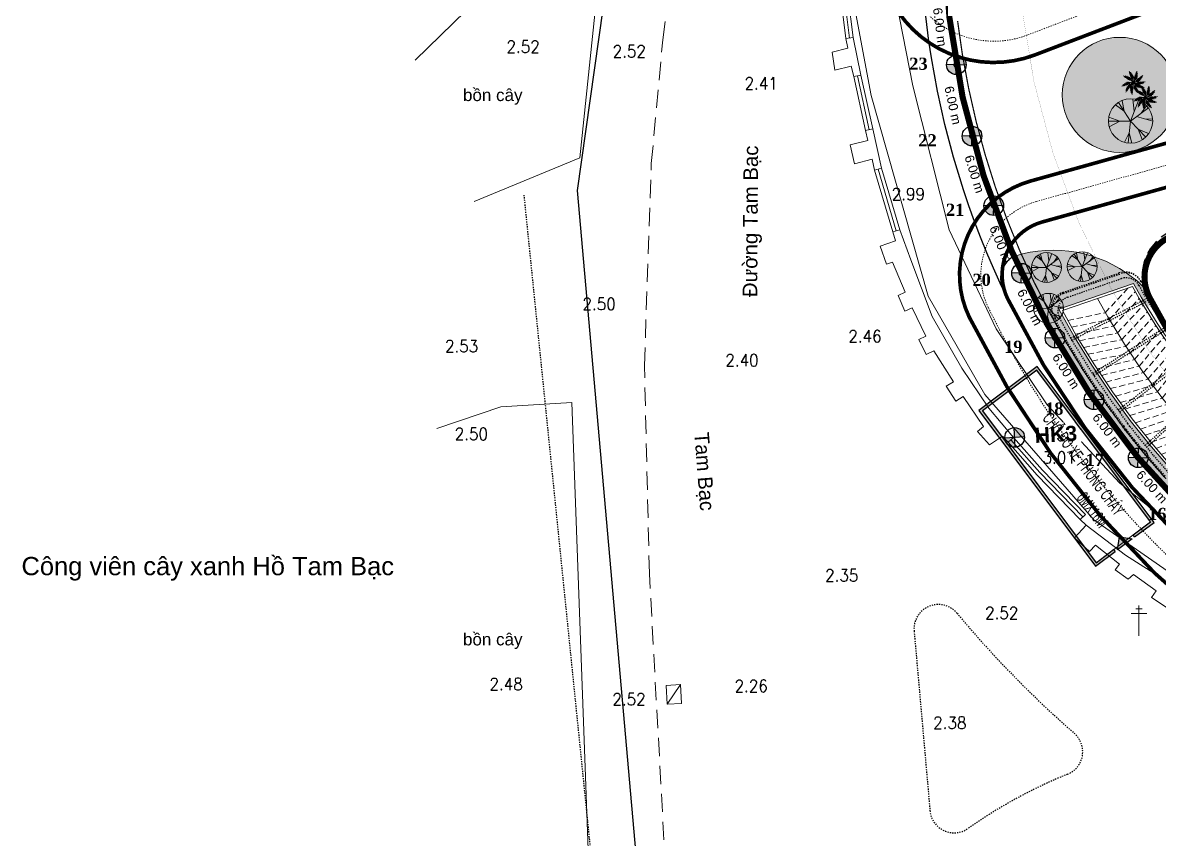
# Model space of a CAD drawing. Header units: millimetres. Extents: x 583747 to 596416, y 2304962 to 2309584.
# Drawn here: x 595506 to 595599.4, y 2307166.5 to 2307233.7 of the extents above; entities that cross this region are included whole.
import ezdxf
from ezdxf.enums import TextEntityAlignment as Align
from ezdxf.xclip import XClip

# ---------------------------------------------------------------- set-up
doc = ezdxf.new("R2010")
doc.units = ezdxf.units.MM
doc.set_wipeout_variables(frame=1)
for name, pattern in [('CONTINOUS', [0]), ('DASH', [0.35, 0.25, -0.1]), ('DASH2-1', [3, 2, -1]), ('DASHDOT', [1, 0.5, -0.25, 0, -0.25]), ('DASHED', [4.5, 3, -1.5]), ('HIDDEN', [0.375, 0.25, -0.125]), ('{Long Duong}', [2.3, 1.5, -0.8]), ('{qui hoach}', [1.3, 0, -1.3])]:
    doc.linetypes.add(name, pattern=pattern)
for name, color, linetype in [('A-ANNO-ROOM GEN', 50, 'Continuous'), ('A-GLAZ', 135, 'Continuous'), ('A-PLOT LINE', 6, 'DASHDOT'), ('AFP-KERB-LINE', 2, 'Continuous'), ('canopy', 2, 'DASH'), ('K2', 2, 'Continuous'), ('KT-Vat lieu', 250, 'Continuous'), ('Xref_NT1+NT2_MBDV Cot vach_220729$0$ccu12-Thay', 7, 'Continuous'), ('Xref_ST_MBDV Cot vach 30.7.2022$0$Xref_ST_MBDV Cot vach 30.7.2022|Xref_ST_MBDV Cot vach 30.7.2022|Xref_ST_MBDV Cot vach 30.7.2022|Xref_ST_MBDV Cot vach 30.7.2022|A-CORE-OTLN', 2, 'Continuous')]:
    doc.layers.add(name, color=color, linetype=linetype)
doc.layers.add('A-TREES', color=7, linetype='Continuous', lineweight=5, true_color=0x4b833f)
for name, color, linetype, lineweight in [('AUDIT_I_220808132811-11', 7, 'Continuous', 9), ('bo dat CXCL', 95, 'Continuous', 18), ('Code Cao do', 7, 'Continuous', 0), ('D-building block', 8, 'Continuous', 13), ('duong chua chay', 1, 'Continuous', 15), ('Duong RG Thua', 7, 'Continuous', 0), ('Ghi chu nha', 7, 'Continuous', 0), ('hatch', 45, 'Continuous', 5), ('KT-Chu viet', 255, 'Continuous', 20), ('KT-DV2', 7, 'Continuous', 15), ('KT-NEN', 250, 'Continuous', 0), ('KT-Net khuat', 8, 'HIDDEN', 18), ('KT-Net thay', 7, 'Continuous', 20), ('KT-TMB', 7, 'Continuous', 0), ('KT_lo dat', 1, 'Continuous', 40), ('KT_Ms', 100, 'Continuous', 5), ('Level 15', 7, 'Continuous', 0), ('Long Duong_ Phan Cach chat lieu rair mat', 7, 'Continuous', 0), ('moc', 7, 'Continuous', 0), ('Nghia dia_ Ghi chu §T XH', 7, 'Continuous', 0), ('Xref_ST_MBDV Cot vach 30.7.2022|Xref_ST_MBDV Cot vach 30.7.2022|Xref_ST_MBDV Cot vach 30.7.2022|Xref_ST_MBDV Cot vach 30.7.2022|00_duong_QH', 7, 'Continuous', 9), ('đường pccc', 6, 'Continuous', 13)]:
    doc.layers.add(name, color=color, linetype=linetype, lineweight=lineweight)
doc.styles.add('Gothic', font='GOTHIC.TTF')
doc.styles.add('Style-.VnArial', font='')
doc.styles.add('Style-STANDARD', font='STANDARD.shx')
doc.styles.add('style6', font='')
doc.styles.add('VnAvantH', font='')
doc.styles.get('Style-.VnArial').set_extended_font_data('.VnArial')
doc.styles.get('style6').set_extended_font_data('.VnAvantH', bold=True)
doc.styles.get('VnAvantH').set_extended_font_data('.VnAvantH')

# ---------------------------------------------------------------- blocks, each defined once
blk = doc.blocks.new('COT_DI_1')
at = {"layer": 'Nghia dia_ Ghi chu §T XH', "color": 7, "linetype": 'Continuous', "lineweight": 0}
for p, q in [((-5.2, 44.5), (5.2, 44.5)), ((0, 49.7), (0, 0)), ((-13.1, 36.7), (13.1, 36.7))]:
    blk.add_line(p, q, dxfattribs=at)
blk = doc.blocks.new('hk')
at = {"layer": 'K2'}
h = blk.add_hatch(color=256, dxfattribs=at)
h.dxf.hatch_style = 1
h.paths.add_polyline_path([(-79.57, 95.74), (-79.57, 94.3), (-78.13, 94.3, 0.006031), (-78.13, 94.33, 0.407166)])
h.paths.add_polyline_path([(-79.57, 94.3), (-81.01, 94.3, 0.006031), (-81.01, 94.26, 0.407166), (-79.57, 92.86)])
for p, q in [((-79.57, 92.86), (-79.57, 95.74)), ((-78.13, 94.3), (-81.01, 94.3))]:
    blk.add_line(p, q, dxfattribs=at)
blk.add_circle((-79.57, 94.3), 1.44, dxfattribs=at)
blk = doc.blocks.new('wwww1')
at = {"layer": 'Duong RG Thua', "color": 7, "lineweight": 0}
for p, q in [((595549.872, 2307242.245), (595538.067, 2307230.655)), ((595551.604, 2307222.623), (595553.515, 2307240.992)), ((595578.961, 2307228.548), (595577.607, 2307235.538)), ((595581.969, 2307216.697), (595578.961, 2307228.548)), ((595542.909, 2307219.024), (595551.604, 2307222.623)), ((595581.969, 2307216.697), (595585.821, 2307208.554)), ((595585.821, 2307208.554), (595590.013, 2307202.311)), ((595545.1, 2307202.153), (595539.834, 2307200.378)), ((595550.95, 2307202.504), (595545.1, 2307202.153)), ((595552.322, 2307164.974), (595550.95, 2307202.504)), ((595590.013, 2307202.311), (595595.973, 2307195.893)), ((595595.973, 2307195.893), (595600.486, 2307192.217)), ((595558.691, 2307179.237), (595559.876, 2307179.305)), ((595559.876, 2307179.305), (595558.78, 2307177.69)), ((595559.876, 2307179.305), (595559.965, 2307177.758)), ((595558.691, 2307179.237), (595558.78, 2307177.69)), ((595558.78, 2307177.69), (595559.965, 2307177.758))]:
    blk.add_line(p, q, dxfattribs=at)
at = {"layer": 'Duong RG Thua', "color": 7, "linetype": 'Continuous', "lineweight": 0}
for p, q in [((595572.816, 2307237.679), (595573.473, 2307232.428)), ((595573.113, 2307237.716), (595573.771, 2307232.465)), ((595573.411, 2307237.754), (595574.069, 2307232.503)), ((595573.642, 2307231.65), (595572.354, 2307231.296)), ((595573.473, 2307232.428), (595574.069, 2307232.503)), ((595573.473, 2307232.428), (595573.642, 2307231.65)), ((595574.71, 2307229.429), (595574.069, 2307232.503)), ((595572.354, 2307231.296), (595572.572, 2307229.835)), ((595572.572, 2307229.835), (595573.915, 2307230.151)), ((595573.915, 2307230.151), (595574.124, 2307229.301)), ((595574.124, 2307229.301), (595574.71, 2307229.429)), ((595574.124, 2307229.301), (595575.09, 2307224.872)), ((595574.417, 2307229.365), (595575.383, 2307224.936)), ((595574.71, 2307229.429), (595575.676, 2307225)), ((595575.676, 2307225), (595575.09, 2307224.872)), ((595575.09, 2307224.872), (595575.274, 2307224.051)), ((595576.399, 2307221.767), (595575.676, 2307225)), ((595573.826, 2307223.682), (595575.274, 2307224.051)), ((595574.171, 2307222.123), (595573.826, 2307223.682)), ((595574.171, 2307222.123), (595575.618, 2307222.516)), ((595575.618, 2307222.516), (595575.823, 2307221.596)), ((595575.823, 2307221.596), (595576.399, 2307221.767)), ((595575.823, 2307221.596), (595577.327, 2307216.528)), ((595576.111, 2307221.682), (595577.614, 2307216.613)), ((595576.399, 2307221.767), (595577.902, 2307216.698)), ((595577.902, 2307216.698), (595577.327, 2307216.528)), ((595576.298, 2307215.358), (595577.542, 2307215.8)), ((595577.542, 2307215.8), (595577.327, 2307216.528)), ((595576.298, 2307215.358), (595576.821, 2307213.881)), ((595576.821, 2307213.881), (595577.305, 2307214.032)), ((595577.305, 2307214.032), (595578.344, 2307211.588)), ((595578.344, 2307211.588), (595577.774, 2307211.311)), ((595577.774, 2307211.311), (595578.329, 2307210.009)), ((595578.329, 2307210.009), (595578.92, 2307210.286)), ((595580.039, 2307207.948), (595578.92, 2307210.286)), ((595579.468, 2307207.686), (595580.039, 2307207.948)), ((595579.468, 2307207.686), (595580.073, 2307206.443)), ((595580.073, 2307206.443), (595580.694, 2307206.747)), ((595582.309, 2307204.207), (595580.694, 2307206.747)), ((595581.72, 2307203.859), (595582.309, 2307204.207)), ((595581.72, 2307203.859), (595582.509, 2307202.602)), ((595582.509, 2307202.602), (595583.126, 2307203.001)), ((595584.792, 2307200.53), (595583.126, 2307203.001)), ((595584.283, 2307200.127), (595584.792, 2307200.53)), ((595584.283, 2307200.127), (595585.289, 2307199.021)), ((595585.289, 2307199.021), (595586.342, 2307199.725)), ((595586.342, 2307199.725), (595586.811, 2307199.231)), ((595593.234, 2307192.424), (595596.46, 2307189.962)), ((595596.46, 2307189.962), (595599.692, 2307187.903)), ((595598.981, 2307187.006), (595597.103, 2307188.376)), ((595598.597, 2307186.46), (595598.981, 2307187.006)), ((595598.597, 2307186.46), (595599.808, 2307185.674))]:
    blk.add_line(p, q, dxfattribs=at)
at = {"layer": 'Duong RG Thua', "color": 1, "linetype": 'Continuous', "lineweight": 0, "flags": 128}
for points in [[(595584.897, 2307203.155), (595580.224, 2307211.256), (595575.552, 2307227.743), (595574.113, 2307235.328)], [(595633.994, 2307178.678), (595620.846, 2307179.538), (595613.144, 2307181.725), (595603.74, 2307185.971), (595593.856, 2307192.856), (595584.897, 2307203.155)]]:
    blk.add_lwpolyline(points, dxfattribs=at)
at = {"layer": 'Duong RG Thua', "color": 7, "linetype": 'Continuous', "lineweight": 0, "flags": 128}
for points in [[(595586.811, 2307199.231), (595587.26, 2307199.629), (595585.21, 2307202.049), (595582.993, 2307205.338), (595580.57, 2307209.565), (595578.814, 2307214.232), (595577.902, 2307216.698)], [(595586.811, 2307199.231), (595589.199, 2307196.541), (595592.741, 2307192.89)], [(595587.036, 2307199.43), (595589.419, 2307196.745), (595592.956, 2307193.098)], [(595587.26, 2307199.629), (595589.638, 2307196.949), (595593.172, 2307193.307)], [(595593.172, 2307193.307), (595592.741, 2307192.89), (595593.234, 2307192.424), (595592.275, 2307191.372), (595593.49, 2307190.256), (595593.999, 2307190.762)], [(595595.599, 2307188.748), (595595.977, 2307189.199), (595593.999, 2307190.762)], [(595595.599, 2307188.748), (595596.67, 2307187.965), (595597.103, 2307188.376)]]:
    blk.add_lwpolyline(points, dxfattribs=at)
at = {"layer": 'Long Duong_ Phan Cach chat lieu rair mat', "color": 4, "linetype": '{Long Duong}', "lineweight": 0}
for p, q in [((595558.419, 2307232.334), (595560.096, 2307244.504)), ((595557.476, 2307222.142), (595558.419, 2307232.334)), ((595556.908, 2307205.522), (595557.476, 2307222.142)), ((595557.313, 2307188.432), (595556.908, 2307205.522)), ((595560.904, 2307122.908), (595557.313, 2307188.432))]:
    blk.add_line(p, q, dxfattribs=at)
at = {"layer": 'hatch', "xscale": 0.56, "yscale": 0.56, "zscale": 0.56, "rotation": 3.617913900724599}
blk.add_blockref('hk', (595635.147, 2307149.739), dxfattribs=at)
at = {"layer": 'Nghia dia_ Ghi chu §T XH', "color": 7, "linetype": 'Continuous', "lineweight": 0, "xscale": 0.05, "yscale": 0.05, "zscale": 0.05, "rotation": 359.9972999999998}
blk.add_blockref('COT_DI_1', (595597.567, 2307183.318), dxfattribs=at)
at = {"layer": 'Code Cao do', "color": 212, "linetype": 'Continuous', "lineweight": 0, "style": 'Style-STANDARD'}
for s, p in [('2.52', (595545.569, 2307231.755)), ('2.52', (595554.298, 2307231.383)), ('2.41', (595565.142, 2307228.741)), ('2.99', (595577.242, 2307219.634)), ('2.50', (595551.818, 2307210.61)), ('3.01', (595589.642, 2307197.98)), ('2.35', (595571.764, 2307188.291)), ('2.48', (595544.173, 2307179.351))]:
    blk.add_text(s, height=1, rotation=359.9973, dxfattribs=at).set_placement(p, align=Align.MIDDLE_LEFT)
at = {"layer": 'Code Cao do', "color": 6, "linetype": 'Continuous', "lineweight": 0, "style": 'Style-STANDARD'}
for s, p in [('2.46', (595573.671, 2307207.956)), ('2.53', (595540.511, 2307207.139)), ('2.40', (595563.56, 2307205.98)), ('2.50', (595541.313, 2307199.921)), ('2.52', (595584.915, 2307185.196)), ('2.26', (595564.321, 2307179.201)), ('2.52', (595554.275, 2307178.107)), ('2.38', (595580.648, 2307176.168))]:
    blk.add_text(s, height=1, rotation=359.9973, dxfattribs=at).set_placement(p, align=Align.MIDDLE_LEFT)
at = {"layer": 'Ghi chu nha', "color": 7, "linetype": 'Continuous', "lineweight": 0, "style": 'Style-.VnArial'}
for s, height, rotation, p in [('bån c©y', 1, 359.9973, (595544.439, 2307227.788)), ('§\xadêng Tam B¹c', 1.2, 89.64326, (595565.617, 2307217.398)), ('C«ng viªn c©y xanh Hå Tam B¹c', 1.5, 359.9973, (595521.006, 2307189.055)), ('bån c©y', 1, 359.9973, (595544.439, 2307183.034))]:
    blk.add_text(s, height=height, rotation=rotation, dxfattribs=at).set_placement(p, align=Align.MIDDLE_CENTER)
at = {"layer": 'K2', "color": 2, "insert": (595590.733, 2307199.885), "char_height": 1.25, "attachment_point": 5, "rotation": 3.09787, "style": 'style6', "bg_fill": 3, "box_fill_scale": 1.25, "bg_fill_color": 256, "bg_fill_true_color": 13158600, "bg_fill_transparency": 0}
blk.add_mtext('\\A1;{\\fArial|b1|i0|c0|p34;HK3}', dxfattribs=at)
blk = doc.blocks.new('Moc')
at = {"layer": 'moc', "linetype": '{qui hoach}', "lineweight": 0, "ltscale": 0.5}
h = blk.add_hatch(color=7, dxfattribs=at)
edge = h.paths.add_edge_path()
edge.add_arc((0, 0), 0.25, 0, 360)
blk = doc.blocks.new('NEN')
at = {"layer": 'Level 15', "color": 240, "linetype": 'DASH', "lineweight": 13, "ltscale": 5, "true_color": 0xed1f24, "const_width": 0.5, "flags": 128}
blk.add_lwpolyline([(595682.634, 2307317.629), (595677.108, 2307338.736), (595668.702, 2307341.648), (595657.199, 2307332.945), (595633.733, 2307315.075), (595610.101, 2307298.024, 0.685011), (595643.311, 2307173.379), (595664.098, 2307171.161), (595705.748, 2307172.441), (595712.065, 2307180.508), (595682.634, 2307317.629)], format="xyb", close=True, dxfattribs=at)
at = {"layer": 'Level 15', "color": 152, "linetype": 'DASH', "lineweight": 13, "ltscale": 5, "true_color": 0x2776bb, "const_width": 0.01, "flags": 128}
blk.add_lwpolyline([(595676.796, 2307316.238), (595672.115, 2307334.115), (595669.766, 2307334.929), (595660.826, 2307328.166), (595637.307, 2307310.255), (595613.624, 2307293.167, 0.684877), (595643.957, 2307179.345), (595664.326, 2307177.171), (595702.756, 2307178.352), (595705.609, 2307181.996)], format="xyb", close=True, dxfattribs=at)
at = {"layer": 'hatch', "xscale": 0.56, "yscale": 0.56, "zscale": 0.56, "rotation": 358.6179139007246}
for p in [(595625.989, 2307176.357), (595627.277, 2307170.497), (595629.069, 2307164.771), (595631.35, 2307159.221), (595634.104, 2307153.89), (595637.309, 2307148.818), (595640.942, 2307144.043)]:
    blk.add_blockref('hk', p, dxfattribs=at)
at = {"layer": 'moc', "color": 7, "linetype": '{qui hoach}', "lineweight": 0, "ltscale": 0.5}
for p in [(595582.717, 2307230.223), (595584.005, 2307224.363), (595585.797, 2307218.636), (595588.078, 2307213.087), (595590.832, 2307207.756), (595594.037, 2307202.684), (595597.67, 2307197.909)]:
    blk.add_blockref('Moc', p, dxfattribs=at)
at = {"layer": 'moc', "color": 7, "linetype": 'Continuous', "lineweight": 0, "style": 'Style-.VnArial'}
for rotation, p in [(277.4311, (595581.37, 2307233.327)), (282.40285, (595582.44, 2307226.896)), (287.3746, (595584.213, 2307221.245)), (292.34634, (595586.369, 2307215.48)), (297.31809, (595588.76, 2307210.298)), (302.28983, (595591.74, 2307205.044)), (307.26158, (595595.123, 2307200.171)), (312.10555, (595598.801, 2307195.535))]:
    blk.add_text('6.00 m', height=0.75, rotation=rotation, dxfattribs=at).set_placement(p, align=Align.MIDDLE_CENTER)
at = {"layer": 'moc', "color": 7, "linetype": 'Continuous', "lineweight": 0, "char_height": 1, "attachment_point": 4, "line_spacing_factor": 0.6, "style": 'Style-.VnArial'}
for s, insert in [('\\f.VnTimeH|b1|i0|c00|p39;23', (595578.85, 2307230.306)), ('\\f.VnTimeH|b1|i0|c00|p39;22', (595579.593, 2307224.017)), ('\\f.VnTimeH|b1|i0|c00|p39;21', (595581.863, 2307218.305)), ('\\f.VnTimeH|b1|i0|c00|p39;20', (595584.04, 2307212.538)), ('\\f.VnTimeH|b1|i0|c00|p39;19', (595586.644, 2307207.033)), ('\\f.VnTimeH|b1|i0|c00|p39;18', (595590.013, 2307201.949)), ('\\f.VnTimeH|b1|i0|c00|p39;17', (595593.347, 2307197.742)), ('\\f.VnTimeH|b1|i0|c00|p39;16', (595598.481, 2307193.291))]:
    blk.add_mtext(s, dxfattribs=dict(at, insert=insert))
blk = doc.blocks.new('PLOT')
at = {"layer": 'A-PLOT LINE', "color": 251}
blk.add_line((3487276, 1132394), (3493553, 1118963), dxfattribs=at)
blk.add_lwpolyline([(3489675, 1062488), (3444902, 1155094)], dxfattribs=at)
blk.add_lwpolyline([(3489675, 1062488), (3444902, 1155094)], dxfattribs=at)
blk.add_lwpolyline([(3489675, 1062488), (3444902, 1155094)], dxfattribs=at)
for centre, radius, start, end in [((3489087, 1133240), 2000, 59.85954, 205.05142), ((3534529, 1211505), 88500, 239.85954, 248.80795), ((3501814, 1127125), 2000, 312.12441, 68.80795), ((3530824, 1095047), 41250, 132.12441, 145.07075), ((3495365, 1119810), 2000, 205.05142, 325.07075)]:
    blk.add_arc(centre, radius, start, end, dxfattribs=at)
blk = doc.blocks.new('Tree')
for p, q in [((487974, 311902), (487960, 312449)), ((487050, 312107), (487470, 311867)), ((487819, 311432), (487178, 312231)), ((487324, 312329), (487470, 311867)), ((487813, 311436), (488148, 312404)), ((487974, 311902), (488380, 312288)), ((487813, 311436), (486790, 311387)), ((486823, 311654), (487333, 311413)), ((486977, 310843), (487813, 311436)), ((487813, 311436), (487804, 311436)), ((487813, 311436), (487813, 311444)), ((487813, 311436), (487813, 311427)), ((487813, 311436), (487821, 311436)), ((487813, 311436), (488815, 311227)), ((487813, 311436), (488295, 310532)), ((488836, 311401), (488359, 311322)), ((487313, 311081), (486910, 310952)), ((487536, 311239), (487499, 310462)), ((488054, 310984), (488456, 310663)), ((488054, 310984), (488100, 310472)), ((488763, 311057), (488359, 311322)), ((487524, 310836), (487406, 310519))]:
    blk.add_line(p, q)
blk.add_circle((487813, 311436), 1024)
blk = doc.blocks.new('p014')
for centre, radius, start, end in [((4.41, 1.75), 4.75, 161.8706, 201.5936), ((-0.39, 4.73), 4.75, 234.9681, 274.6912), ((-3.09, 3.6), 4.75, 270.9681, 310.6912), ((-2.74, 0.73), 0.245, 246.8767, 306.1371), ((-3.18, 0.35), 0.566, 21.5297, 51.4491), ((-2.53, 0.91), 0.585, 255.9765, 294.6321), ((-3.25, -0.22), 1.15, 30.5366, 58.1102), ((-4.27, -1.63), 2.98, 39.1502, 51.9294), ((-3.3, 5.67), 5.6, 279.2858, 284.2361), ((-2.85, 5.54), 5.6, 277.6648, 284.3082), ((-4.28, -2.26), 3.65, 40.6505, 52.2085), ((2.54, 4.01), 4.75, 197.8706, 237.5936), ((-1.75, 2.24), 0.245, 209.7791, 269.0395), ((-1.47, 2.25), 0.585, 218.879, 257.5346), ((-4.56, 1.33), 4.75, 304.0339, 343.7569), ((-2.43, 5.45), 5.6, 276.0458, 284.4052), ((0.79, 6.51), 5.6, 242.1883, 247.1386), ((-2.32, 2.2), 0.566, 344.4321, 14.3515), ((-4.39, -3.6), 4.92, 47.7731, 57.7282), ((1.06, 6.14), 5.6, 240.5673, 247.2107), ((-2.72, 1.79), 1.15, 353.4391, 21.0127), ((1.35, 5.81), 5.6, 238.9483, 247.3077), ((-4.39, 1.27), 2.98, 2.0526, 14.8318), ((-3.68, -3.46), 4.51, 50.1322, 60.5244), ((1.56, 5.61), 5.6, 237.6825, 247.4019), ((1.73, 5.47), 5.6, 236.5186, 247.4981), ((-4.77, 0.78), 3.65, 3.5529, 15.111), ((-5.67, -0.23), 4.92, 10.6755, 20.6307), ((-5.03, -0.54), 4.51, 13.0347, 23.4268), ((4.51, 3.91), 5.6, 202.9483, 211.3077), ((4.56, 3.62), 5.6, 201.6825, 211.4019), ((4.47, 4.34), 5.6, 204.5673, 211.2107), ((4.61, 3.41), 5.6, 200.5186, 211.4981), ((4.46, 4.8), 5.6, 206.1883, 211.1386), ((-4.65, -0.93), 4.75, 331.6319, 11.355), ((0.14, 2.69), 0.585, 182.879, 221.5346), ((-0.1, 2.84), 0.245, 173.7791, 233.0395), ((-2.8, 3.61), 2.98, 326.0526, 338.8318), ((-3.4, 3.43), 3.65, 327.5529, 339.111), ((-1.15, 3.04), 1.15, 317.4391, 345.0127), ((-4.72, 3.15), 4.92, 334.6755, 344.6307), ((-0.59, 3.15), 0.566, 308.4321, 338.3515), ((-4.38, 2.52), 4.51, 337.0347, 347.4268), ((4.11, -2.38), 4.75, 110.1725, 149.8955), ((2.04, -4.29), 4.75, 75.6722, 115.3952), ((-0.55, -4.71), 4.75, 43.6319, 83.355), ((5.54, -1.51), 5.6, 148.8205, 159.8), ((5.67, -1.34), 5.6, 149.9844, 159.7037), ((-0.74, 5), 4.51, 285.3366, 295.7287), ((3.71, -4.38), 5.6, 114.3202, 125.2997), ((5.86, -1.12), 5.6, 151.2501, 159.6096), ((-0.46, 5.66), 4.92, 282.9774, 292.9325), ((3.92, -4.31), 5.6, 115.4841, 125.2035), ((2.22, 4.54), 4.51, 250.8363, 261.2284), ((6.17, -0.82), 5.6, 152.8691, 159.5126), ((0.59, 4.8), 3.65, 275.8548, 287.4128), ((4.2, -4.24), 5.6, 116.7498, 125.1093), ((2.83, 4.92), 4.92, 248.4771, 258.4323), ((6.54, -0.53), 5.6, 154.4902, 159.4404), ((1.09, 4.44), 2.98, 274.3545, 287.1337), ((4.63, -4.17), 5.6, 118.3688, 125.0123), ((3.2, 3.62), 3.65, 241.3545, 252.9126), ((1.68, 2.79), 1.15, 265.741, 293.3146), ((2.19, 1.56), 0.585, 131.1808, 169.8364), ((5.09, -4.13), 5.6, 119.9899, 124.9402), ((3.41, 3.04), 2.98, 239.8542, 252.6334), ((2.16, 1.84), 0.245, 122.081, 181.3414), ((2.1, 2.41), 0.566, 256.734, 286.6534), ((2.96, 1.35), 1.15, 231.2407, 258.8143), ((2.69, 0.04), 0.585, 96.6805, 135.3361), ((2.83, 0.29), 0.245, 87.5807, 146.8411), ((3.1, 0.79), 0.566, 222.2337, 252.1531), ((-2.78, -1.58), 0.566, 57.5297, 87.4491), ((-2.65, -1.02), 0.245, 282.8767, 342.1371), ((-2.5, -2.08), 1.15, 66.5366, 94.1102), ((-2.49, -3.83), 2.98, 75.1502, 87.9294), ((-2.58, -0.75), 0.585, 291.9765, 330.6321), ((-2.13, -4.34), 3.65, 76.6505, 88.2085), ((-6, 2.65), 5.6, 315.2858, 320.2361), ((-1.43, -5.49), 4.92, 83.7731, 93.7282), ((-1.47, -2.84), 0.566, 90.5954, 120.5148), ((-5.56, 2.8), 5.6, 313.6648, 320.3082), ((-2.14, 5.42), 5.6, 274.7801, 284.4994), ((-0.96, -3.11), 1.15, 99.6024, 127.176), ((-1.92, 5.41), 5.6, 273.6161, 284.5957), ((0, -4.57), 2.98, 108.2159, 120.9952), ((-1.66, -2.3), 0.245, 315.9424, 15.2029), ((-0.95, -4.97), 4.51, 86.1322, 96.5244), ((-5.17, 2.98), 5.6, 312.0458, 320.4052), ((0.58, -4.8), 3.65, 109.7162, 121.2743), ((-1.76, -2.04), 0.585, 325.0423, 3.6979), ((-4.92, 3.13), 5.6, 310.7801, 320.4994), ((-4.73, 3.24), 5.6, 309.6161, 320.5957), ((1.8, -5.39), 4.92, 116.8388, 126.794), ((-6.47, -1.06), 5.6, 348.3516, 353.3019), ((1.92, -4.68), 4.51, 119.198, 129.5901), ((-6.19, -0.69), 5.6, 346.7306, 353.374), ((-5.96, -0.32), 5.6, 345.1116, 353.471), ((0.02, -3.2), 0.566, 118.1934, 148.1128), ((-5.83, -0.06), 5.6, 343.8458, 353.5652), ((0.59, -3.2), 1.15, 127.2004, 154.774), ((2.12, -4.05), 2.98, 135.814, 148.5932), ((-5.73, 0.14), 5.6, 342.6819, 353.6614), ((2.74, -3.98), 3.65, 137.3143, 148.8723), ((4.09, -3.94), 4.92, 144.4368, 154.392), ((3.87, -3.26), 4.51, 146.796, 157.1882), ((-0.41, -2.81), 0.245, 343.5404, 42.8009), ((-0.61, -2.62), 0.585, 352.6403, 31.2959), ((-5.25, -3.93), 5.6, 15.9496, 20.8999), ((-3.22, -3.49), 4.75, 7.6319, 47.355), ((-5.17, -3.48), 5.6, 14.3286, 20.972), ((-5.15, -2.54), 5.6, 10.2799, 21.2595), ((-5.13, -2.75), 5.6, 11.4439, 21.1632), ((-5.13, -3.05), 5.6, 12.7096, 21.069), ((-2.67, -5.08), 5.6, 46.2799, 57.2595), ((0.82, -5.68), 5.6, 82.2799, 93.2595), ((-2.54, -5.25), 5.6, 47.4439, 57.1632), ((5.04, -0.36), 4.51, 182.796, 193.1882), ((-2.36, -5.48), 5.6, 48.7096, 57.069), ((5.62, -0.78), 4.92, 180.4368, 190.392), ((1.03, -5.73), 5.6, 83.4439, 93.1632), ((4.29, 2.67), 4.51, 218.796, 229.1882), ((4.56, -1.61), 3.65, 173.3143, 184.8723), ((-2.14, -5.85), 5.6, 50.3286, 56.972), ((1.31, -5.82), 5.6, 84.7096, 93.069), ((5.01, 2.67), 4.92, 216.4368, 226.392), ((4.09, -2.03), 2.98, 171.814, 184.5932), ((-1.93, -6.27), 5.6, 51.9496, 56.8999), ((2.36, -2.24), 1.15, 163.2004, 190.774), ((1.04, -2.48), 0.585, 28.6403, 67.2959), ((1.9, -2.58), 0.566, 154.1934, 184.1128), ((1.32, -2.51), 0.245, 19.5404, 78.8009), ((1.71, -5.99), 5.6, 86.3286, 92.972), ((4.64, 1.37), 3.65, 209.3143, 220.8723), ((2.12, -6.2), 5.6, 87.9496, 92.8999), ((4.51, 0.76), 2.98, 207.814, 220.5932), ((3.22, -0.43), 1.15, 199.2004, 226.774), ((2.3, -1.39), 0.585, 64.6403, 103.2959), ((2.55, -1.25), 0.245, 55.5404, 114.8009), ((3.05, -0.97), 0.566, 190.1934, 220.1128)]:
    blk.add_arc(centre, radius, start, end)
blk = doc.blocks.new('DV')
at = {"layer": 'bo dat CXCL'}
h = blk.add_hatch(dxfattribs=at)
h.set_pattern_fill('GRASS', color=256, scale=20, angle=6e-14)
edge = h.paths.add_edge_path()
edge.add_arc((534052, 95062), 4727, 0, 360)
edge = h.paths.add_edge_path()
edge.add_arc((541091, 100258), 3195, 0, 360)
edge = h.paths.add_edge_path()
edge.add_arc((567627, 62613), 3195, 0, 360)
edge = h.paths.add_edge_path()
edge.add_arc((576134, 60043), 4727, 0, 360)
h = blk.add_hatch(dxfattribs=at)
h.set_pattern_fill('GRASS', color=256, scale=20, angle=6e-14)
edge = h.paths.add_edge_path()
edge.add_arc((533002, 76879), 3810, 23.38855, 35.7924)
edge.add_arc((532578, 76439), 4413, 37.20968, 54.96605)
edge.add_arc((528586, 71682), 10613, 52.06176, 107.34324)
edge.add_arc((588840, 109428), 69169, 203.53127, 237.6871)
edge.add_line((551866, 50970), (553351, 51637))
edge.add_arc((565045, 76618), 27583, 222.78519, 244.91435, ccw=False)
edge.add_arc((588698, 109384), 67670, 208.17086, 229.55831, ccw=False)
edge.add_line((529044, 77437), (535189, 79558))
edge.add_line((535189, 79558), (536396, 77486))
edge.add_line((536396, 77486), (536499, 78391))
at = {"layer": 'A-GLAZ'}
blk.add_arc((539735, 80091, 0), 3655, 108.49819, 207.70329, dxfattribs=at)
at = {"layer": 'AFP-KERB-LINE'}
for p, q in [((491543, 102123), (489447, 87188)), ((530842, 71736), (530842, 71737)), ((531005, 71485), (531006, 71485))]:
    blk.add_line(p, q, dxfattribs=at)
at = {"layer": 'AFP-KERB-LINE', "elevation": 0}
for points in [[(602212, 36466), (602074, 36462), (581149, 38676, -0.702152), (549561, 168774)], [(551866, 50970, -0.150146), (525423, 81812, -0.150146)]]:
    blk.add_lwpolyline(points, format="xyb", dxfattribs=at)
blk.add_lwpolyline([(489447, 87188), (500276, -35324)], dxfattribs=at)
at = {"layer": 'AFP-KERB-LINE'}
for centre, radius, start, end in [((526248, 79990), 2000, 114.35278, 205.1885), ((588838, 109427), 71168, 205.1885, 233.87089), ((588142, 108288, 0), 61863, 213.789, 213.78938), ((588328, 108057, 0), 61863, 213.789, 213.78938)]:
    blk.add_arc(centre, radius, start, end, dxfattribs=at)
at = {"layer": 'D-building block', "linetype": 'CONTINOUS', "ltscale": 10000, "elevation": 0}
blk.add_lwpolyline([(536499, 78391, 0.144969), (535111, 80052, 0.246001), (525423, 81812)], format="xyb", dxfattribs=at)
at = {"layer": 'D-building block', "linetype": 'CONTINOUS', "ltscale": 10000}
blk.add_circle((534052, 95062, 0), 4727, dxfattribs=at)
at = {"layer": 'KT-Net thay', "elevation": 0}
for points in [[(538384, 64114), (536475, 66339), (534918, 68295), (533285, 70529), (531744, 72828), (530299, 75188), (529044, 77437), (535189, 79558), (535824, 78420), (537133, 76283), (538529, 74201)], [(538365, 74086), (536965, 76175), (535652, 78319), (535096, 79315), (529335, 77326), (530471, 75289), (531913, 72936), (533449, 70644), (535077, 68417), (536629, 66466), (538532, 64247)]]:
    blk.add_lwpolyline(points, dxfattribs=at)
ref = blk.add_blockref('PLOT', (-3147123, 179596, 0), dxfattribs=dict(rotation=340.0000000045929))
XClip(ref).set_block_clipping_path([(3437700.5976729654, 868981.9081885163), (3912891.8375199828, 1041937.3750337446), (3715693.8178756535, 1583734.481302836), (3240502.5780286361, 1410779.0144576086)])
at = {"layer": 'A-TREES'}
for name, p, xscale, yscale, zscale, rotation in [('p014', (535159, 96069, 0), -304.9199999999864, 304.9199999999864, 304.9199999999859, 58.08847051086504), ('p014', (536164, 94841, 0), -304.9199999999864, 304.9199999999864, 304.9199999999859, 58.08847051086504), ('Tree', (1332086, 742277, 0), -1.776509766946553, 1.776509766946553, 1.776509766946549, 71.72236063323176), ('Tree', (1066483, 519506, 0), -1.2, 1.2, 1.199999999999996, 71.72236063323176), ('Tree', (1069422, 519570, 0), -1.2, 1.2, 1.199999999999996, 71.72236063323176), ('Tree', (1066656, 516147, 0), -1.2, 1.2, 1.199999999999996, 71.72236063323176)]:
    blk.add_blockref(name, p, dxfattribs=dict(at, xscale=xscale, yscale=yscale, zscale=zscale, rotation=rotation))
at = {"layer": 'A-ANNO-ROOM GEN', "insert": (500269, 67367), "char_height": 1200, "width": 202631.34, "attachment_point": 1, "rotation": 274.39546, "style": 'Gothic'}
blk.add_mtext('Tam B{\\fArial|b0|i0|c0|p34;ạ}c', dxfattribs=at)
blk = doc.blocks.new('WWWWW11')
blk.add_wipeout([(596155.83, 2307274.886), (596155.67, 2307275.964), (596156.054, 2307277.593), (596157.069, 2307278.841), (596158.126, 2307279.416), (596188.238, 2307289.805), (596189.856, 2307290.291), (596191.854, 2307290.739), (596193.801, 2307291.023), (596196, 2307291.169), (596198.468, 2307291.114), (596199.39, 2307291.05), (596214.689, 2307286.621), (596215.595, 2307286.226), (596216.421, 2307285.843), (596216.896, 2307284.929), (596217.235, 2307284.209), (596222.706, 2307268.397), (596223.689, 2307266.959), (596225.198, 2307266.002), (596226.57, 2307265.726), (596256.217, 2307265.726), (596257.321, 2307265.403), (596258.527, 2307264.463), (596259.056, 2307263.604), (596262.365, 2307248.113), (596262.425, 2307246.666), (596262.174, 2307245.579), (596261.518, 2307244.283), (596260.268, 2307243.045), (596258.355, 2307242.226), (596257.42, 2307242.126), (596212.282, 2307242.126), (596210.803, 2307242.347), (596209.267, 2307243.115), (596207.972, 2307244.499), (596207.417, 2307245.695), (596202.912, 2307258.715), (596200.606, 2307261.545), (596198.076, 2307263.45), (596195.344, 2307264.692), (596191.643, 2307265.391), (596188.278, 2307265.166), (596187.402, 2307264.972), (596169.824, 2307258.907), (596167.757, 2307258.808), (596166.09, 2307259.328), (596164.523, 2307260.261), (596164.108, 2307260.784), (596156.006, 2307274.434)]).translate(0, 0, -0.042)
blk.add_lwpolyline([(596223.378, 2307263.826), (596223.388, 2307265.499, 0.085159), (596223.098, 2307267.264), (596221.363, 2307272.278), (596217.235, 2307284.209, 0.260467), (596214.444, 2307286.683), (596199.385, 2307291.034, 0.571317), (596195.22, 2307284.994), (596196.48, 2307281.342), (596194.082, 2307280.514), (596191.439, 2307288.033, 0.338337), (596187.565, 2307289.57), (596158.129, 2307279.414, 0.459457), (596156.089, 2307274.265), (596164.858, 2307259.939, 0.279689), (596169.824, 2307258.907)], format="xyb")
at = {"layer": 'A-GLAZ', "const_width": 0.5, "elevation": -0.044}
blk.add_lwpolyline([(596187.565, 2307289.57, -0.114033), (596199.385, 2307291.034), (596214.444, 2307286.683, -0.260467), (596217.235, 2307284.209), (596222.706, 2307268.397, 0.290863), (596226.57, 2307265.726), (596256.217, 2307265.726, -0.265528), (596259.056, 2307263.604), (596262.421, 2307247.997, -0.451371), (596257.42, 2307242.126), (596212.282, 2307242.126, -0.326781), (596207.417, 2307245.695), (596202.912, 2307258.715, 0.327702), (596187.402, 2307264.972), (596169.747, 2307258.881, -0.133076), (596166.936, 2307258.998), (596165.764, 2307259.455, -0.183721), (596163.977, 2307261.007), (596159.507, 2307268.51, -0.022157), (596156.089, 2307274.265, -0.462092), (596158.166, 2307279.431), (596187.565, 2307289.57)], format="xyb", dxfattribs=at)
at = {"layer": 'AUDIT_I_220808132811-11'}
for points, elevation in [([(596156.086, 2307274.266, -0.459457), (596158.126, 2307279.416), (596187.562, 2307289.571)], -0.042), ([(596156.089, 2307274.265, -0.459457), (596158.129, 2307279.415), (596187.565, 2307289.57)], -0.044)]:
    blk.add_lwpolyline(points, format="xyb", dxfattribs=dict(at, elevation=elevation))
at = {"layer": 'Xref_NT1+NT2_MBDV Cot vach_220729$0$ccu12-Thay', "linetype": 'DASH', "ltscale": 5, "elevation": -0.044}
blk.add_lwpolyline([(596194.193, 2307280.764), (596191.778, 2307287.757, 0.364359), (596187.07, 2307289.812), (596158.135, 2307279.83, 0.451905), (596155.918, 2307274.176), (596164.032, 2307260.563, 0.310679), (596170.195, 2307258.591), (596192.717, 2307266.383, 0.229922), (596193.002, 2307266.797), (596193.223, 2307267.814, -0.27899), (596193.682, 2307268.316), (596198.102, 2307269.836, -0.41434), (596198.755, 2307269.519), (596207.084, 2307245.429, 0.319754), (596212.282, 2307241.726), (596257.42, 2307241.726, 0.480869), (596262.56, 2307248.157), (596261.951, 2307250.852), (596261.906, 2307251.052), (596260.131, 2307259.572)], format="xyb", dxfattribs=at)
at = {"layer": 'Xref_ST_MBDV Cot vach 30.7.2022|Xref_ST_MBDV Cot vach 30.7.2022|Xref_ST_MBDV Cot vach 30.7.2022|Xref_ST_MBDV Cot vach 30.7.2022|00_duong_QH', "elevation": -0.042}
blk.add_lwpolyline([(596156.086, 2307274.266), (596163.996, 2307260.984)], dxfattribs=at)
blk = doc.blocks.new('FFRRT')
at = {"layer": 'KT-Net khuat', "linetype": 'HIDDEN', "ltscale": 2}
for points in [[(595591.887, 2307209.208), (595594.95, 2307209.841), (595596.859, 2307211.89)], [(595592.2, 2307208.648), (595595.289, 2307209.287), (595597.412, 2307211.565)], [(595592.512, 2307208.088), (595595.629, 2307208.733), (595597.751, 2307211.011)], [(595592.851, 2307207.534), (595595.968, 2307208.178), (595598.091, 2307210.456)], [(595593.191, 2307206.979), (595596.308, 2307207.624), (595598.431, 2307209.902)], [(595593.53, 2307206.425), (595596.647, 2307207.07), (595598.77, 2307209.348)], [(595593.87, 2307205.871), (595596.987, 2307206.516), (595599.11, 2307208.794)], [(595594.29, 2307205.223), (595597.378, 2307205.995), (595599.406, 2307208.357)], [(595594.652, 2307204.683), (595597.74, 2307205.455), (595599.768, 2307207.817)], [(595595.014, 2307204.143), (595598.102, 2307204.915), (595600.13, 2307207.277)], [(595595.376, 2307203.603), (595598.464, 2307204.375), (595600.492, 2307206.737)], [(595595.821, 2307202.972), (595598.875, 2307203.869), (595600.805, 2307206.313)], [(595596.204, 2307202.448), (595599.259, 2307203.345), (595601.189, 2307205.788)], [(595596.588, 2307201.923), (595599.642, 2307202.82), (595601.572, 2307205.263)], [(595596.972, 2307201.398), (595600.026, 2307202.295), (595601.956, 2307204.739)], [(595597.441, 2307200.785), (595600.456, 2307201.806), (595602.285, 2307204.326)], [(595597.846, 2307200.276), (595600.861, 2307201.297), (595602.689, 2307203.817)], [(595598.25, 2307199.768), (595601.265, 2307200.789), (595603.094, 2307203.309)], [(595598.723, 2307199.172), (595601.699, 2307200.304), (595603.433, 2307202.89)], [(595599.147, 2307198.679), (595602.122, 2307199.81), (595603.856, 2307202.396)], [(595599.57, 2307198.185), (595602.545, 2307199.317), (595604.28, 2307201.903)], [(595599.993, 2307197.692), (595602.968, 2307198.824), (595604.703, 2307201.41)], [(595600.416, 2307197.199), (595603.392, 2307198.33), (595605.126, 2307200.916)], [(595600.938, 2307196.62), (595603.862, 2307197.879), (595605.483, 2307200.537)], [(595601.382, 2307196.145), (595604.306, 2307197.404), (595605.927, 2307200.063)], [(595601.826, 2307195.671), (595604.75, 2307196.929), (595606.371, 2307199.588)], [(595602.346, 2307195.112), (595605.22, 2307196.48), (595606.739, 2307199.198)], [(595602.807, 2307194.654), (595605.681, 2307196.022), (595607.201, 2307198.74)], [(595603.269, 2307194.197), (595606.143, 2307195.565), (595607.663, 2307198.283)], [(595603.731, 2307193.739), (595606.605, 2307195.107), (595608.124, 2307197.825)], [(595604.275, 2307193.201), (595607.095, 2307194.679), (595608.508, 2307197.453)], [(595604.754, 2307192.762), (595607.574, 2307194.24), (595608.987, 2307197.014)], [(595605.233, 2307192.322), (595608.052, 2307193.8), (595609.466, 2307196.575)], [(595605.712, 2307191.883), (595608.531, 2307193.361), (595609.945, 2307196.135)], [(595606.284, 2307191.366), (595609.041, 2307192.957), (595610.342, 2307195.786)], [(595606.781, 2307190.946), (595609.538, 2307192.537), (595610.838, 2307195.366)], [(595607.277, 2307190.526), (595610.034, 2307192.117), (595611.334, 2307194.947)], [(595607.773, 2307190.107), (595610.531, 2307191.698), (595611.831, 2307194.527)], [(595608.27, 2307189.687), (595611.027, 2307191.278), (595612.327, 2307194.107)], [(595608.882, 2307189.183), (595611.56, 2307190.904), (595612.723, 2307193.792)], [(595609.398, 2307188.788), (595612.076, 2307190.509), (595613.239, 2307193.397)], [(595609.914, 2307188.392), (595612.592, 2307190.113), (595613.755, 2307193.002)], [(595610.43, 2307187.997), (595613.108, 2307189.718), (595614.271, 2307192.606)], [(595611.047, 2307187.532), (595613.652, 2307189.361), (595614.697, 2307192.295)], [(595611.579, 2307187.158), (595614.184, 2307188.987), (595615.228, 2307191.921)], [(595612.11, 2307186.784), (595614.716, 2307188.613), (595615.76, 2307191.547)], [(595612.642, 2307186.41), (595615.247, 2307188.239), (595616.292, 2307191.173)], [(595613.276, 2307185.97), (595615.805, 2307187.904), (595616.729, 2307190.878)], [(595613.823, 2307185.618), (595616.351, 2307187.552), (595617.275, 2307190.526)], [(595614.369, 2307185.266), (595616.898, 2307187.2), (595617.822, 2307190.174)], [(595617.976, 2307188.56), (595618.368, 2307189.822)], [(595614.916, 2307184.914), (595616.688, 2307186.27)]]:
    blk.add_lwpolyline(points, dxfattribs=at)
blk = doc.blocks.new('khgklh')
at = {"layer": 'canopy'}
for p, q in [((-47278, -41471, 0), (-42674, -39882, 0)), ((-47246, -41566, 0), (-42545, -39943, 0)), ((-40870, -40576, 0), (-40313, -41589, 0)), ((-46652, -45239, 0), (-40450, -42003, 0)), ((-40313, -41589, 0), (-39026, -43689, 0)), ((-46569, -45421, 0), (-40361, -42182, 0)), ((-47058, -45509, 0), (-48103, -43612, 0)), ((-46972, -45459, 0), (-48015, -43564, 0)), ((-44838, -48144, 0), (-38941, -44380, 0)), ((-44740, -48318, 0), (-38838, -44551, 0)), ((-45594, -47899, 0), (-47058, -45509, 0)), ((-45510, -47845, 0), (-46972, -45459, 0)), ((-42752, -51142, 0), (-37206, -46878, 0)), ((-42639, -51306, 0), (-37087, -47039, 0)), ((-44035, -50226, 0), (-45594, -47899, 0)), ((-43953, -50168, 0), (-45510, -47845, 0)), ((-40521, -54057), (-35336, -49296)), ((-40394, -54211), (-35211, -49453)), ((-42335, -52547, 0), (-44035, -50226, 0)), ((-42255, -52486, 0), (-43953, -50168, 0)), ((-42169, -52800, 0), (-42335, -52547, 0)), ((-42090, -52739, 0), (-42255, -52486, 0)), ((-41775, -52492), (-41081, -53379)), ((-41081, -53379), (-39841, -54880)), ((-39841, -54880), (-38563, -56348))]:
    blk.add_line(p, q, dxfattribs=at)
at = {"layer": 'canopy', "elevation": 0}
blk.add_lwpolyline([(-41775, -52492), (-41937, -52243), (-43626, -49939), (-45173, -47630), (-46626, -45258), (-47550, -43579, -0.46516), (-46891, -41866), (-42478, -40343, -0.365038), (-41035, -40899), (-40572, -41740), (-39279, -43851), (-37892, -45920), (-36377, -47988), (-35953, -48502)], format="xyb", dxfattribs=at)
at = {"layer": 'canopy'}
for points in [[(-42169, -52800), (-41470, -53693), (-40223, -55204), (-38936, -56681)], [(-42090, -52739), (-41392, -53630), (-40146, -55139), (-38861, -56615)]]:
    blk.add_lwpolyline(points, dxfattribs=at)
for centre, radius, start, end in [((-42185, -41299, 0), 1500, 28.83105, 109.04713), ((-42089, -41266, 0), 1400, 28.83105, 109.04713), ((-46789, -42889, 0), 1500, 109.04713, 208.83105), ((-46789, -42889, 0), 1400, 109.04713, 208.83105)]:
    blk.add_arc(centre, radius, start, end, dxfattribs=at)
blk = doc.blocks.new('A$C742103E6')
at = {"layer": 'KT-Vat lieu'}
for points in [[(-2000, 11800), (-2000, 12000), (0, 12000), (0, -4000), (-6000, -4000), (-6000, 12000), (-4000, 12000), (-4000, 11800), (-5800, 11800), (-5800, -3800), (-200, -3800), (-200, 11800)], [(-2250, 12000), (-3000, 11250), (-3750, 12000)]]:
    blk.add_hatch(color=6, dxfattribs=at).paths.add_polyline_path(points)
at = {"color": 6}
blk.add_lwpolyline([(-5800, 11800), (-200, 11800), (-200, -3800), (-5800, -3800)], close=True, dxfattribs=at)
at = {"layer": 'KT-Vat lieu', "color": 6}
for p, q in [((-4000, 12000), (-4000, 11800)), ((-2000, 11800), (-2000, 12000))]:
    blk.add_line(p, q, dxfattribs=at)
for points in [[(-4000, 12000), (-6000, 12000), (-6000, -4000), (0, -4000), (0, 12000), (-2000, 12000)], [(-4000, 11800), (-5800, 11800), (-5800, -3800), (-200, -3800), (-200, 11800), (-2000, 11800)]]:
    blk.add_lwpolyline(points, dxfattribs=at)
blk.add_lwpolyline([(-2250, 12000), (-3000, 11250), (-3750, 12000)], close=True, dxfattribs=at)
at = {"layer": 'KT-Chu viet', "color": 6, "insert": (-4732, 9748, 74), "char_height": 1000, "width": 10535.88, "attachment_point": 3, "rotation": 90, "style": 'VnAvantH'}
blk.add_mtext('{\\W0.6;CHç §ç XE PHßNG CH¸Y\\P6mx16m}', dxfattribs=at)
blk = doc.blocks.new('duong pccc')
at = {"layer": 'đường pccc', "linetype": 'DASH2-1', "const_width": 300, "elevation": 0}
blk.add_lwpolyline([(11388745, 1079052), (11377741, 1074847), (11375186, 1073870, -0.514861), (11362299, 1082421, -0.069985), (11364494, 1103100, -0.183116), (11370766, 1112118, -0.183116)], format="xyb", dxfattribs=at)
at = {"layer": 'đường pccc', "linetype": 'DASH2-1', "elevation": 0}
blk.add_lwpolyline([(11388120, 1080687), (11377117, 1076481), (11374561, 1075504, -0.514861), (11364048, 1082480, -0.069985), (11366192, 1102675, -0.18329), (11371763, 1110680, -0.18329)], format="xyb", dxfattribs=at)
at = {"layer": 'đường pccc', "linetype": 'DASH2-1', "const_width": 300}
for points in [[(11374828, 1063500), (11417029, 1075272, -0.139043), (11432033, 1075208), (11447510, 1070747, -0.194033), (11453106, 1066369), (11457034, 1059566, 0.325502), (11463490, 1056700), (11488340, 1062037, -0.413991), (11497840, 1055901), (11504262, 1026111, -0.430767), (11493164, 1009931), (11492439, 1009817), (11450040, 1008477), (11437562, 1009797, -0.290861), (11429584, 1016138), (11425729, 1027278, 0.626431), (11410539, 1029085), (11408439, 1025808, -0.421466), (11395119, 1023065, -0.13178), (11369781, 1052299, -0.467981)], [(11375768, 1060128), (11417969, 1071900, -0.139043), (11431064, 1071844), (11446540, 1067384, -0.194033), (11450075, 1064619), (11454003, 1057816, 0.325502), (11464225, 1053278), (11489075, 1058615, -0.413991), (11494419, 1055163), (11500840, 1025374, -0.430767), (11492620, 1013388), (11492110, 1013308), (11450169, 1011982), (11437930, 1013278, -0.290861), (11432891, 1017282), (11429036, 1028423, 0.626431), (11407593, 1030974), (11405493, 1027697, -0.421466), (11397080, 1025964, -0.13178), (11372929, 1053828, -0.467981)]]:
    blk.add_lwpolyline(points, format="xyb", close=True, dxfattribs=at)
at = {"layer": 'đường pccc', "linetype": 'DASH2-1'}
blk.add_lwpolyline([(11375298, 1061814), (11417499, 1073586, -0.139043), (11431549, 1073526), (11447025, 1069066, -0.194033), (11451590, 1065494), (11455518, 1058691, 0.325502), (11463857, 1054989), (11488708, 1060326, -0.413991), (11496130, 1055532), (11502551, 1025742, -0.430767), (11492892, 1011659), (11492274, 1011562), (11450105, 1010230), (11437746, 1011537, -0.290861), (11431238, 1016710), (11427382, 1027851, 0.626431), (11409066, 1030029), (11406966, 1026752, -0.421466), (11396099, 1024514, -0.13178), (11371355, 1053064, -0.467981)], format="xyb", close=True, dxfattribs=at)
at = {"layer": 'đường pccc', "extrusion": (-9.43647e-05, 0.000125927, 1), "rotation": 216.8464830034372}
blk.add_blockref('A$C742103E6', (11372970, 1041440, -944), dxfattribs=at)

msp = doc.modelspace()

# ---------------------------------------------------------------- block references
at = {"layer": 'KT-DV2', "xscale": 0.001, "yscale": 0.001, "zscale": 0.001}
msp.add_blockref('DV', (595062.1, 2307132.692), dxfattribs=at)

# ---------------------------------------------------------------- next in the draw order: block references
at = {"layer": 'KT_Ms', "xscale": 0.001, "yscale": 0.001, "zscale": 0.001}
msp.add_blockref('khgklh', (595638.765, 2307252.988, 0), dxfattribs=at)

# ---------------------------------------------------------------- next in the draw order: linework, layer by layer
at = {"layer": 'KT-TMB'}
msp.add_lwpolyline([(595594.325, 2307211.015), (595595.166, 2307209.489), (595596.539, 2307207.247), (595598.006, 2307205.058), (595599.608, 2307202.872), (595601.277, 2307200.781), (595603.032, 2307198.761), (595604.869, 2307196.815), (595606.784, 2307194.947), (595608.776, 2307193.16), (595610.84, 2307191.457), (595612.972, 2307189.84), (595615.169, 2307188.314), (595617.135, 2307187.065)], dxfattribs=at)

# ---------------------------------------------------------------- next in the draw order: block references
at = {"layer": 'KT-NEN', "lineweight": 0}
msp.add_blockref('wwww1', (0.167, -0.045, -0.002), dxfattribs=at)

# ---------------------------------------------------------------- next in the draw order: linework, layer by layer
at = {"layer": 'Xref_ST_MBDV Cot vach 30.7.2022$0$Xref_ST_MBDV Cot vach 30.7.2022|Xref_ST_MBDV Cot vach 30.7.2022|Xref_ST_MBDV Cot vach 30.7.2022|Xref_ST_MBDV Cot vach 30.7.2022|A-CORE-OTLN', "color": 6, "linetype": 'DASHED', "const_width": 0.1}
msp.add_lwpolyline([(595582.823, 2307233.827), (595583.218, 2307231.055), (595583.726, 2307228.301), (595584.346, 2307225.57), (595585.077, 2307222.867), (595585.917, 2307220.196), (595586.865, 2307217.562), (595587.921, 2307214.968), (595589.081, 2307212.42), (595590.344, 2307209.921), (595591.708, 2307207.476), (595593.171, 2307205.088), (595594.729, 2307202.762), (595596.382, 2307200.502), (595598.125, 2307198.311), (595599.956, 2307196.193)], dxfattribs=at)

# ---------------------------------------------------------------- next in the draw order: block references
at = {"layer": 'duong chua chay', "xscale": 0.001, "yscale": 0.001, "zscale": 0.001}
msp.add_blockref('duong pccc', (584214.004, 2306157.171), dxfattribs=at)
at = {"layer": 'KT-Net thay'}
msp.add_blockref('FFRRT', (0, 0), dxfattribs=at)
at = {"layer": 'KT_lo dat'}
msp.add_blockref('NEN', (0, 0), dxfattribs=at)

# ---------------------------------------------------------------- next in the draw order: block references
at = {"layer": 'KT-TMB'}
msp.add_blockref('WWWWW11', (-557.482, -63.188, 0.042), dxfattribs=at)

doc.saveas('drawing.dxf')
